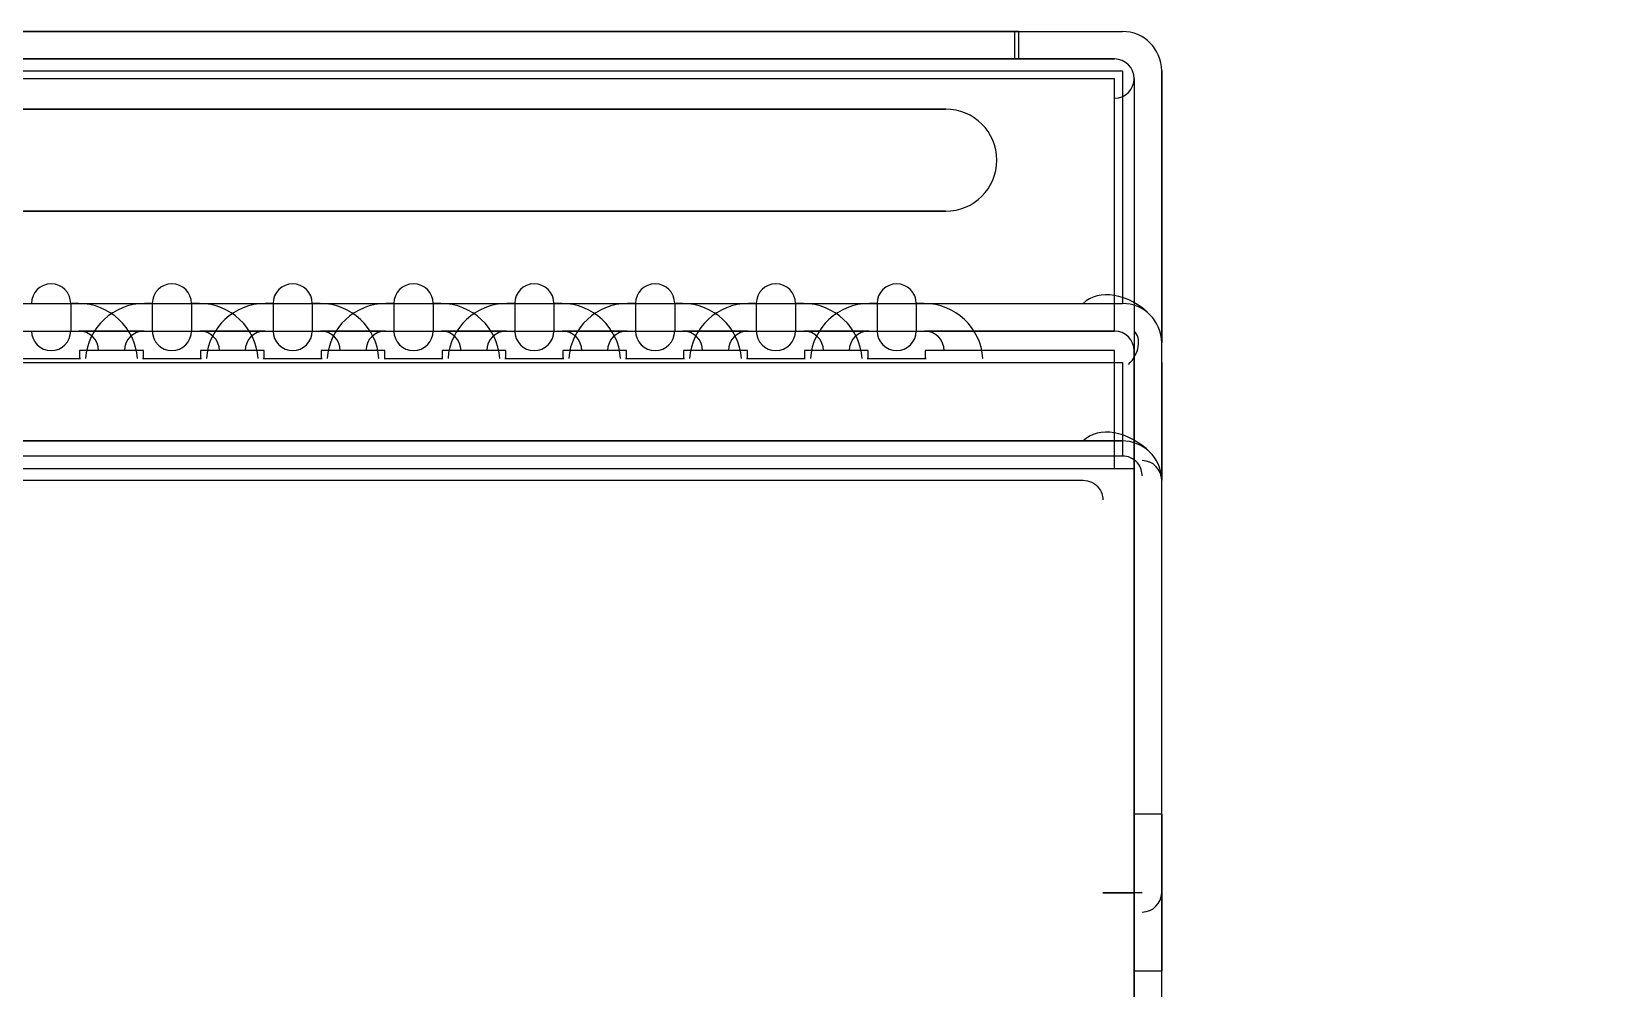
# Model space of a CAD drawing. Header units: millimetres. Extents: x -76 to 76, y -44 to 44.
# Drawn here: x -4.1 to 76.1, y -4.9 to 43.9 of the extents above; entities that cross this region are included whole.
import ezdxf

# ---------------------------------------------------------------- set-up
doc = ezdxf.new("R2010")
doc.units = ezdxf.units.MM
doc.layers.add('Body', color=7, linetype='CONTINUOUS')

msp = doc.modelspace()

# ---------------------------------------------------------------- linework, layer by layer
at = {"layer": 'Body'}
for p, q in [((-51.5, 43.85, 14.54), (51.5, 43.85, 14.54)), ((-51.5, 43.85, 14.54), (51.5, 43.85, 14.54)), ((46.026, 43.85, 11.598), (-45.824, 43.85, 11.598)), ((46.026, 43.85, 11.598), (-45.824, 43.85, 11.598)), ((46.229, 43.85), (46.026, 43.85, 11.598)), ((46.026, 42.45, 11.598), (46.026, 43.85, 11.598)), ((46.229, 43.85), (46.026, 43.85, 11.598)), ((46.026, 42.45, 11.598), (46.026, 43.85, 11.598)), ((46.229, 43.85), (51.5, 43.85)), ((46.229, 42.45), (46.229, 43.85)), ((46.229, 43.85), (51.5, 43.85)), ((46.229, 42.45), (46.229, 43.85)), ((51.5, 43.85), (51.5, 43.85, 14.54)), ((51.5, 43.85), (51.5, 43.85, 14.54)), ((-51.5, 41.85, 16.54), (51.5, 41.85, 16.54)), ((-51.5, 41.85, 16.54), (51.5, 41.85, 16.54)), ((-51.1, 42.45, 14.14), (51.1, 42.45, 14.14)), ((-51.1, 42.45, 14.14), (51.1, 42.45, 14.14)), ((46.026, 42.45, 11.598), (-45.824, 42.45, 11.598)), ((46.026, 42.45, 11.598), (-45.824, 42.45, 11.598)), ((46.229, 42.45), (46.026, 42.45, 11.598)), ((46.229, 42.45), (46.026, 42.45, 11.598)), ((51.1, 42.45), (46.229, 42.45)), ((51.1, 42.45), (46.229, 42.45)), ((51.1, 42.45, 14.14), (51.1, 42.45)), ((51.1, 42.45, 14.14), (51.1, 42.45)), ((51.5, 41.85, 16.54), (51.5, 30, 16.54)), ((51.5, 41.85, 16.54), (51.5, 30, 16.54)), ((53.5, -41.85), (53.5, 41.85)), ((53.5, -41.85), (53.5, 41.85)), ((53.5, 41.85, 14.54), (53.5, 28, 14.54)), ((53.5, 41.85), (53.5, 41.85, 14.54)), ((53.5, 41.85), (53.5, 41.85, 14.54)), ((53.5, 41.85, 14.54), (53.5, 28, 14.54)), ((-51.1, 41.45, 15.14), (51.1, 41.45, 15.14)), ((-51.1, 41.45, 15.14), (51.1, 41.45, 15.14)), ((51.1, 28.6, 15.14), (51.1, 41.45, 15.14)), ((51.1, 28.6, 15.14), (51.1, 41.45, 15.14)), ((52.1, 41.45, 14.14), (52.1, 27.6, 14.14)), ((52.1, 41.45, 14.14), (52.1, 27.6, 14.14)), ((52.1, 41.45), (52.1, -41.45)), ((52.1, 41.45, 14.14), (52.1, 41.45)), ((52.1, 41.45), (52.1, -41.45)), ((52.1, 41.45, 14.14), (52.1, 41.45)), ((42.5, 39.9, 15.14), (-42.5, 39.9, 15.14)), ((-42.5, 39.9, 16.54), (42.5, 39.9, 16.54)), ((42.5, 39.9, 15.14), (-42.5, 39.9, 15.14)), ((-42.5, 39.9, 16.54), (42.5, 39.9, 16.54)), ((42.5, 39.9, 16.54), (42.5, 39.9, 15.14)), ((42.5, 39.9, 16.54), (42.5, 39.9, 15.14)), ((42.5, 34.7, 15.14), (-42.5, 34.7, 15.14)), ((-42.5, 34.7, 16.54), (42.5, 34.7, 16.54)), ((42.5, 34.7, 15.14), (-42.5, 34.7, 15.14)), ((-42.5, 34.7, 16.54), (42.5, 34.7, 16.54)), ((42.5, 34.7, 16.54), (42.5, 34.7, 15.14)), ((42.5, 34.7, 16.54), (42.5, 34.7, 15.14)), ((-51.5, 30, 16.54), (51.5, 30, 16.54)), ((-51.5, 30, 16.54), (51.5, 30, 16.54)), ((-2.077, 30, 20.507), (-2.077, 28.6, 20.507)), ((-1.677, 30, 32.54), (-2.077, 30, 20.507)), ((-2.077, 30, 20.507), (-2.077, 28.6, 20.507)), ((-1.677, 30, 32.54), (-2.077, 30, 20.507)), ((-1.677, 30, 32.54), (1.677, 30, 32.54)), ((-1.677, 30, 32.54), (1.677, 30, 32.54)), ((2.077, 30, 20.507), (1.677, 30, 32.54)), ((2.077, 30, 20.507), (1.677, 30, 32.54)), ((2.077, 30, 20.507), (2.077, 28.6, 20.507)), ((2.077, 30, 20.507), (2.077, 28.6, 20.507)), ((4.076, 30, 20.507), (4.076, 28.6, 20.507)), ((4.477, 30, 32.54), (4.076, 30, 20.507)), ((4.076, 30, 20.507), (4.076, 28.6, 20.507)), ((4.477, 30, 32.54), (4.076, 30, 20.507)), ((4.477, 30, 32.54), (7.831, 30, 32.54)), ((4.477, 30, 32.54), (7.831, 30, 32.54)), ((8.231, 30, 20.507), (7.831, 30, 32.54)), ((8.231, 30, 20.507), (7.831, 30, 32.54)), ((8.231, 30, 20.507), (8.231, 28.6, 20.507)), ((8.231, 30, 20.507), (8.231, 28.6, 20.507)), ((10.23, 30, 20.507), (10.23, 28.6, 20.507)), ((10.631, 30, 32.54), (10.23, 30, 20.507)), ((10.23, 30, 20.507), (10.23, 28.6, 20.507)), ((10.631, 30, 32.54), (10.23, 30, 20.507)), ((10.631, 30, 32.54), (13.985, 30, 32.54)), ((10.631, 30, 32.54), (13.985, 30, 32.54)), ((14.385, 30, 20.507), (13.985, 30, 32.54)), ((14.385, 30, 20.507), (13.985, 30, 32.54)), ((14.385, 30, 20.507), (14.385, 28.6, 20.507)), ((14.385, 30, 20.507), (14.385, 28.6, 20.507)), ((16.384, 30, 20.507), (16.384, 28.6, 20.507)), ((16.785, 30, 32.54), (16.384, 30, 20.507)), ((16.384, 30, 20.507), (16.384, 28.6, 20.507)), ((16.785, 30, 32.54), (16.384, 30, 20.507)), ((16.785, 30, 32.54), (20.138, 30, 32.54)), ((16.785, 30, 32.54), (20.138, 30, 32.54)), ((20.539, 30, 20.507), (20.138, 30, 32.54)), ((20.539, 30, 20.507), (20.138, 30, 32.54)), ((20.539, 30, 20.507), (20.539, 28.6, 20.507)), ((20.539, 30, 20.507), (20.539, 28.6, 20.507)), ((22.538, 30, 20.507), (22.538, 28.6, 20.507)), ((22.939, 30, 32.54), (22.538, 30, 20.507)), ((22.538, 30, 20.507), (22.538, 28.6, 20.507)), ((22.939, 30, 32.54), (22.538, 30, 20.507)), ((22.939, 30, 32.54), (26.292, 30, 32.54)), ((22.939, 30, 32.54), (26.292, 30, 32.54)), ((26.693, 30, 20.507), (26.292, 30, 32.54)), ((26.693, 30, 20.507), (26.292, 30, 32.54)), ((26.693, 30, 20.507), (26.693, 28.6, 20.507)), ((26.693, 30, 20.507), (26.693, 28.6, 20.507)), ((28.692, 30, 20.507), (28.692, 28.6, 20.507)), ((29.092, 30, 32.54), (28.692, 30, 20.507)), ((28.692, 30, 20.507), (28.692, 28.6, 20.507)), ((29.092, 30, 32.54), (28.692, 30, 20.507)), ((29.092, 30, 32.54), (32.446, 30, 32.54)), ((29.092, 30, 32.54), (32.446, 30, 32.54)), ((32.847, 30, 20.507), (32.446, 30, 32.54)), ((32.847, 30, 20.507), (32.446, 30, 32.54)), ((32.847, 30, 20.507), (32.847, 28.6, 20.507)), ((32.847, 30, 20.507), (32.847, 28.6, 20.507)), ((34.846, 30, 20.507), (34.846, 28.6, 20.507)), ((35.246, 30, 32.54), (34.846, 30, 20.507)), ((34.846, 30, 20.507), (34.846, 28.6, 20.507)), ((35.246, 30, 32.54), (34.846, 30, 20.507)), ((35.246, 30, 32.54), (38.6, 30, 32.54)), ((35.246, 30, 32.54), (38.6, 30, 32.54)), ((39.001, 30, 20.507), (38.6, 30, 32.54)), ((39.001, 30, 20.507), (38.6, 30, 32.54)), ((39.001, 30, 20.507), (39.001, 28.6, 20.507)), ((39.001, 30, 20.507), (39.001, 28.6, 20.507)), ((40.999, 30, 20.507), (40.999, 28.6, 20.507)), ((41.4, 30, 32.54), (40.999, 30, 20.507)), ((40.999, 30, 20.507), (40.999, 28.6, 20.507)), ((41.4, 30, 32.54), (40.999, 30, 20.507)), ((41.4, 30, 32.54), (51.5, 30, 32.54)), ((41.4, 30, 32.54), (51.5, 30, 32.54)), ((51.5, 30, 16.54), (51.5, 30, 32.54)), ((51.5, 30, 16.54), (51.5, 30, 32.54)), ((-51.1, 28.6, 15.14), (51.1, 28.6, 15.14)), ((-51.1, 28.6, 15.14), (51.1, 28.6, 15.14)), ((-2.077, 28.6, 20.507), (-1.657, 28.6, 33.14)), ((-2.077, 28.6, 20.507), (-1.657, 28.6, 33.14)), ((1.657, 28.6, 33.14), (-1.657, 28.6, 33.14)), ((1.657, 28.6, 33.14), (-1.657, 28.6, 33.14)), ((1.657, 28.6, 33.14), (2.077, 28.6, 20.507)), ((1.657, 28.6, 33.14), (2.077, 28.6, 20.507)), ((4.076, 28.6, 20.507), (4.497, 28.6, 33.14)), ((4.076, 28.6, 20.507), (4.497, 28.6, 33.14)), ((7.811, 28.6, 33.14), (4.497, 28.6, 33.14)), ((7.811, 28.6, 33.14), (4.497, 28.6, 33.14)), ((7.811, 28.6, 33.14), (8.231, 28.6, 20.507)), ((7.811, 28.6, 33.14), (8.231, 28.6, 20.507)), ((10.23, 28.6, 20.507), (10.651, 28.6, 33.14)), ((10.23, 28.6, 20.507), (10.651, 28.6, 33.14)), ((13.965, 28.6, 33.14), (10.651, 28.6, 33.14)), ((13.965, 28.6, 33.14), (10.651, 28.6, 33.14)), ((13.965, 28.6, 33.14), (14.385, 28.6, 20.507)), ((13.965, 28.6, 33.14), (14.385, 28.6, 20.507)), ((16.384, 28.6, 20.507), (16.805, 28.6, 33.14)), ((16.384, 28.6, 20.507), (16.805, 28.6, 33.14)), ((20.118, 28.6, 33.14), (16.805, 28.6, 33.14)), ((20.118, 28.6, 33.14), (16.805, 28.6, 33.14)), ((20.118, 28.6, 33.14), (20.539, 28.6, 20.507)), ((20.118, 28.6, 33.14), (20.539, 28.6, 20.507)), ((22.538, 28.6, 20.507), (22.959, 28.6, 33.14)), ((22.538, 28.6, 20.507), (22.959, 28.6, 33.14)), ((26.272, 28.6, 33.14), (22.959, 28.6, 33.14)), ((26.272, 28.6, 33.14), (22.959, 28.6, 33.14)), ((26.272, 28.6, 33.14), (26.693, 28.6, 20.507)), ((26.272, 28.6, 33.14), (26.693, 28.6, 20.507)), ((28.692, 28.6, 20.507), (29.112, 28.6, 33.14)), ((28.692, 28.6, 20.507), (29.112, 28.6, 33.14)), ((32.426, 28.6, 33.14), (29.112, 28.6, 33.14)), ((32.426, 28.6, 33.14), (29.112, 28.6, 33.14)), ((32.426, 28.6, 33.14), (32.847, 28.6, 20.507)), ((32.426, 28.6, 33.14), (32.847, 28.6, 20.507)), ((34.846, 28.6, 20.507), (35.266, 28.6, 33.14)), ((34.846, 28.6, 20.507), (35.266, 28.6, 33.14)), ((38.58, 28.6, 33.14), (35.266, 28.6, 33.14)), ((38.58, 28.6, 33.14), (35.266, 28.6, 33.14)), ((38.58, 28.6, 33.14), (39.001, 28.6, 20.507)), ((38.58, 28.6, 33.14), (39.001, 28.6, 20.507)), ((40.999, 28.6, 20.507), (41.42, 28.6, 33.14)), ((40.999, 28.6, 20.507), (41.42, 28.6, 33.14)), ((51.1, 28.6, 33.14), (41.42, 28.6, 33.14)), ((51.1, 28.6, 33.14), (41.42, 28.6, 33.14)), ((51.1, 28.6, 33.14), (51.1, 28.6, 15.14)), ((51.1, 28.6, 33.14), (51.1, 28.6, 15.14)), ((-1.624, 27.6, 34.14), (-1.624, 27.2, 34.14)), ((1.624, 27.6, 34.14), (-1.624, 27.6, 34.14)), ((1.624, 27.6, 34.14), (-1.624, 27.6, 34.14)), ((-1.624, 27.6, 34.14), (-1.624, 27.2, 34.14)), ((1.624, 27.2, 34.14), (1.624, 27.6, 34.14)), ((1.624, 27.2, 34.14), (1.624, 27.6, 34.14)), ((4.53, 27.6, 34.14), (4.53, 27.2, 34.14)), ((7.777, 27.6, 34.14), (4.53, 27.6, 34.14)), ((7.777, 27.6, 34.14), (4.53, 27.6, 34.14)), ((4.53, 27.6, 34.14), (4.53, 27.2, 34.14)), ((7.777, 27.2, 34.14), (7.777, 27.6, 34.14)), ((7.777, 27.2, 34.14), (7.777, 27.6, 34.14)), ((10.684, 27.6, 34.14), (10.684, 27.2, 34.14)), ((13.931, 27.6, 34.14), (10.684, 27.6, 34.14)), ((13.931, 27.6, 34.14), (10.684, 27.6, 34.14)), ((10.684, 27.6, 34.14), (10.684, 27.2, 34.14)), ((13.931, 27.2, 34.14), (13.931, 27.6, 34.14)), ((13.931, 27.2, 34.14), (13.931, 27.6, 34.14)), ((16.838, 27.6, 34.14), (16.838, 27.2, 34.14)), ((20.085, 27.6, 34.14), (16.838, 27.6, 34.14)), ((20.085, 27.6, 34.14), (16.838, 27.6, 34.14)), ((16.838, 27.6, 34.14), (16.838, 27.2, 34.14)), ((20.085, 27.2, 34.14), (20.085, 27.6, 34.14)), ((20.085, 27.2, 34.14), (20.085, 27.6, 34.14)), ((22.992, 27.6, 34.14), (22.992, 27.2, 34.14)), ((26.239, 27.6, 34.14), (22.992, 27.6, 34.14)), ((26.239, 27.6, 34.14), (22.992, 27.6, 34.14)), ((22.992, 27.6, 34.14), (22.992, 27.2, 34.14)), ((26.239, 27.2, 34.14), (26.239, 27.6, 34.14)), ((26.239, 27.2, 34.14), (26.239, 27.6, 34.14)), ((29.146, 27.6, 34.14), (29.146, 27.2, 34.14)), ((32.393, 27.6, 34.14), (29.146, 27.6, 34.14)), ((32.393, 27.6, 34.14), (29.146, 27.6, 34.14)), ((29.146, 27.6, 34.14), (29.146, 27.2, 34.14)), ((32.393, 27.2, 34.14), (32.393, 27.6, 34.14)), ((32.393, 27.2, 34.14), (32.393, 27.6, 34.14)), ((35.3, 27.6, 34.14), (35.3, 27.2, 34.14)), ((38.547, 27.6, 34.14), (35.3, 27.6, 34.14)), ((38.547, 27.6, 34.14), (35.3, 27.6, 34.14)), ((35.3, 27.6, 34.14), (35.3, 27.2, 34.14)), ((38.547, 27.2, 34.14), (38.547, 27.6, 34.14)), ((38.547, 27.2, 34.14), (38.547, 27.6, 34.14)), ((41.453, 27.6, 34.14), (41.453, 27.2, 34.14)), ((51.1, 27.6, 34.14), (41.453, 27.6, 34.14)), ((51.1, 27.6, 34.14), (41.453, 27.6, 34.14)), ((41.453, 27.6, 34.14), (41.453, 27.2, 34.14)), ((51.1, 21.6, 34.14), (51.1, 27.6, 34.14)), ((51.1, 21.6, 34.14), (51.1, 27.6, 34.14)), ((52.1, 27.6, 33.14), (52.1, 27.6, 14.14)), ((52.1, 21.6, 33.14), (52.1, 27.6, 33.14)), ((52.1, 27.6, 33.14), (52.1, 27.6, 14.14)), ((52.1, 21.6, 33.14), (52.1, 27.6, 33.14)), ((53.5, 28, 14.54), (53.5, 28, 32.54)), ((53.5, 28, 14.54), (53.5, 28, 32.54)), ((-51.5, 27, 35.54), (51.5, 27, 35.54)), ((-51.5, 27, 35.54), (51.5, 27, 35.54)), ((-4.577, 27.2, 35.533), (-1.577, 27.2, 35.533)), ((-4.577, 27.2, 35.533), (-1.577, 27.2, 35.533)), ((-4.53, 27.2, 34.14), (-1.624, 27.2, 34.14)), ((-4.53, 27.2, 34.14), (-1.624, 27.2, 34.14)), ((-1.577, 27.2, 35.533), (-1.624, 27.2, 34.14)), ((-1.577, 27.2, 35.533), (-1.624, 27.2, 34.14)), ((1.624, 27.2, 34.14), (1.577, 27.2, 35.533)), ((1.577, 27.2, 35.533), (4.577, 27.2, 35.533)), ((1.624, 27.2, 34.14), (1.577, 27.2, 35.533)), ((1.577, 27.2, 35.533), (4.577, 27.2, 35.533)), ((1.624, 27.2, 34.14), (4.53, 27.2, 34.14)), ((1.624, 27.2, 34.14), (4.53, 27.2, 34.14)), ((4.577, 27.2, 35.533), (4.53, 27.2, 34.14)), ((4.577, 27.2, 35.533), (4.53, 27.2, 34.14)), ((7.777, 27.2, 34.14), (7.731, 27.2, 35.533)), ((7.731, 27.2, 35.533), (10.731, 27.2, 35.533)), ((7.777, 27.2, 34.14), (7.731, 27.2, 35.533)), ((7.731, 27.2, 35.533), (10.731, 27.2, 35.533)), ((7.777, 27.2, 34.14), (10.684, 27.2, 34.14)), ((7.777, 27.2, 34.14), (10.684, 27.2, 34.14)), ((10.731, 27.2, 35.533), (10.684, 27.2, 34.14)), ((10.731, 27.2, 35.533), (10.684, 27.2, 34.14)), ((13.931, 27.2, 34.14), (13.885, 27.2, 35.533)), ((13.885, 27.2, 35.533), (16.884, 27.2, 35.533)), ((13.931, 27.2, 34.14), (13.885, 27.2, 35.533)), ((13.885, 27.2, 35.533), (16.884, 27.2, 35.533)), ((13.931, 27.2, 34.14), (16.838, 27.2, 34.14)), ((13.931, 27.2, 34.14), (16.838, 27.2, 34.14)), ((16.884, 27.2, 35.533), (16.838, 27.2, 34.14)), ((16.884, 27.2, 35.533), (16.838, 27.2, 34.14)), ((20.085, 27.2, 34.14), (20.039, 27.2, 35.533)), ((20.039, 27.2, 35.533), (23.038, 27.2, 35.533)), ((20.085, 27.2, 34.14), (20.039, 27.2, 35.533)), ((20.039, 27.2, 35.533), (23.038, 27.2, 35.533)), ((20.085, 27.2, 34.14), (22.992, 27.2, 34.14)), ((20.085, 27.2, 34.14), (22.992, 27.2, 34.14)), ((23.038, 27.2, 35.533), (22.992, 27.2, 34.14)), ((23.038, 27.2, 35.533), (22.992, 27.2, 34.14)), ((26.239, 27.2, 34.14), (26.193, 27.2, 35.533)), ((26.193, 27.2, 35.533), (29.192, 27.2, 35.533)), ((26.239, 27.2, 34.14), (26.193, 27.2, 35.533)), ((26.193, 27.2, 35.533), (29.192, 27.2, 35.533)), ((26.239, 27.2, 34.14), (29.146, 27.2, 34.14)), ((26.239, 27.2, 34.14), (29.146, 27.2, 34.14)), ((29.192, 27.2, 35.533), (29.146, 27.2, 34.14)), ((29.192, 27.2, 35.533), (29.146, 27.2, 34.14)), ((32.393, 27.2, 34.14), (32.346, 27.2, 35.533)), ((32.346, 27.2, 35.533), (35.346, 27.2, 35.533)), ((32.393, 27.2, 34.14), (32.346, 27.2, 35.533)), ((32.346, 27.2, 35.533), (35.346, 27.2, 35.533)), ((32.393, 27.2, 34.14), (35.3, 27.2, 34.14)), ((32.393, 27.2, 34.14), (35.3, 27.2, 34.14)), ((35.346, 27.2, 35.533), (35.3, 27.2, 34.14)), ((35.346, 27.2, 35.533), (35.3, 27.2, 34.14)), ((38.547, 27.2, 34.14), (38.5, 27.2, 35.533)), ((38.5, 27.2, 35.533), (41.5, 27.2, 35.533)), ((38.547, 27.2, 34.14), (38.5, 27.2, 35.533)), ((38.5, 27.2, 35.533), (41.5, 27.2, 35.533)), ((38.547, 27.2, 34.14), (41.453, 27.2, 34.14)), ((38.547, 27.2, 34.14), (41.453, 27.2, 34.14)), ((41.5, 27.2, 35.533), (41.453, 27.2, 34.14)), ((41.5, 27.2, 35.533), (41.453, 27.2, 34.14)), ((51.5, 27, 35.54), (51.5, 23, 35.54)), ((51.5, 27, 35.54), (51.5, 23, 35.54)), ((53.5, 27, 33.54), (53.5, 21, 33.54)), ((53.5, 27, 33.54), (53.5, 21, 33.54)), ((-51.5, 23, 35.54), (51.5, 23, 35.54)), ((51.5, 23, 46.055), (-51.5, 23, 46.055)), ((-51.5, 23, 35.54), (51.5, 23, 35.54)), ((51.5, 23, 46.055), (-51.5, 23, 46.055)), ((51.5, 23, 35.54), (51.5, 23, 46.055)), ((51.5, 23, 35.54), (51.5, 23, 46.055)), ((51.5, 22.234, 47.027), (-51.5, 22.234, 47.027)), ((51.5, 22.234, 47.027), (-51.5, 22.234, 47.027)), ((-52.1, 21.6, 43.14), (52.1, 21.6, 43.14)), ((-52.1, 21.6, 43.14), (52.1, 21.6, 43.14)), ((-52.1, 21.6, 45.739), (52.1, 21.6, 45.739)), ((-52.1, 21.6, 45.739), (52.1, 21.6, 45.739)), ((-52.1, 21.6, 44.54), (52.1, 21.6, 44.54)), ((-52.1, 21.6, 44.54), (52.1, 21.6, 44.54)), ((-51.1, 21.6, 34.14), (51.1, 21.6, 34.14)), ((-51.1, 21.6, 34.14), (51.1, 21.6, 34.14)), ((-49.5, 21, 47.316), (49.5, 21, 47.316)), ((-49.5, 21, 45.88), (49.5, 21, 45.88)), ((-49.5, 21, 47.316), (49.5, 21, 47.316)), ((-49.5, 21, 45.88), (49.5, 21, 45.88)), ((49.5, 21, 45.88), (49.5, 21, 47.316)), ((49.5, 21, 45.88), (49.5, 21, 47.316)), ((52.1, -21.6, 43.14), (52.1, 21.6, 43.14)), ((52.1, 21.6, 43.14), (52.1, 21.6, 33.14)), ((52.1, -21.6, 43.14), (52.1, 21.6, 43.14)), ((52.1, 21.6, 43.14), (52.1, 21.6, 33.14)), ((52.1, 21.6, 45.739), (52.1, 21.6, 44.54)), ((52.1, -21.6, 44.54), (52.1, 21.6, 44.54)), ((52.1, 21.6, 45.739), (52.1, 21.6, 44.54)), ((52.1, -21.6, 44.54), (52.1, 21.6, 44.54)), ((53.5, 21, 33.54), (53.5, 21, 46.29)), ((53.5, 21, 33.54), (53.5, 21, 46.29)), ((50.5, 20, 46.105), (50.5, 20, 47.538)), ((50.5, 20, 46.105), (50.5, 20, 47.538)), ((52.1, 4, 4), (52.1, 4, 7)), ((52.1, 4, 7), (52.1, -4, 7)), ((52.1, -4, 4), (52.1, 4, 4)), ((53.5, 4, 7), (52.1, 4, 7)), ((52.1, 4, 4), (52.1, 4, 7)), ((53.5, 4, 4), (52.1, 4, 4)), ((52.1, 4, 7), (52.1, -4, 7)), ((53.5, 4, 7), (52.1, 4, 7)), ((53.5, 4, 4), (52.1, 4, 4)), ((52.1, -4, 4), (52.1, 4, 4)), ((53.5, 4, 4), (53.5, 4, 7)), ((53.5, 4, 7), (53.5, -4, 7)), ((53.5, -4, 4), (53.5, 4, 4)), ((53.5, 4, 4), (53.5, 4, 7)), ((53.5, 4, 7), (53.5, -4, 7)), ((53.5, -4, 4), (53.5, 4, 4)), ((52.5, 0, 49.84), (50.5, 0, 49.84)), ((52.5, 0, 49.84), (50.5, 0, 49.84)), ((52.1, -0.022, 48.44), (50.5, -0.022, 48.44)), ((52.1, -0.022, 48.44), (50.5, -0.022, 48.44)), ((52.1, -4, 7), (52.1, -4, 4)), ((53.5, -4, 7), (52.1, -4, 7)), ((53.5, -4, 4), (52.1, -4, 4)), ((52.1, -4, 7), (52.1, -4, 4)), ((53.5, -4, 7), (52.1, -4, 7)), ((53.5, -4, 4), (52.1, -4, 4)), ((53.5, -4, 7), (53.5, -4, 4)), ((53.5, -4, 7), (53.5, -4, 4))]:
    msp.add_line(p, q, dxfattribs=at)
for centre, radius, start, end in [((51.5, 41.85, 14.54), 2, 90, 90), ((51.5, 41.85, 14.54), 2, 90, 90), ((51.5, 41.85), 2, 0, 90), ((51.5, 41.85), 2, 0, 90), ((51.5, 41.85, 14.54), 2, 0, 90), ((51.5, 41.85, 14.54), 2, 0, 90), ((51.5, 41.85, 14.54), 2, 0, 90), ((51.5, 41.85, 14.54), 2, 0, 90), ((51.1, 41.45, 14.14), 1, 0, 90), ((51.1, 41.45), 1, 0, 90), ((51.1, 41.45, 14.14), 1, 0, 90), ((51.1, 41.45), 1, 0, 90), ((51.1, 41.45, 14.14), 1, -90, 0), ((51.1, 41.45, 14.14), 0, 90, -90), ((51.1, 41.45, 14.14), 1, -90, 0), ((51.1, 41.45, 14.14), 0, 90, -90), ((42.5, 37.3, 15.14), 2.6, -90, 90), ((42.5, 37.3, 16.54), 2.6, -90, 90), ((42.5, 37.3, 15.14), 2.6, -90, 90), ((42.5, 37.3, 16.54), 2.6, -90, 90), ((-3.077, 30, 20.54), 0.999, 0, 180), ((-3.077, 30, 20.54), 0.999, 0, 180), ((3.077, 30, 20.54), 0.999, 0, 180), ((3.077, 30, 20.54), 0.999, 0, 180), ((9.231, 30, 20.54), 0.999, 0, 180), ((9.231, 30, 20.54), 0.999, 0, 180), ((15.385, 30, 20.54), 0.999, 0, 180), ((15.385, 30, 20.54), 0.999, 0, 180), ((21.538, 30, 20.54), 0.999, 0, 180), ((21.538, 30, 20.54), 0.999, 0, 180), ((27.692, 30, 20.54), 0.999, 0, 180), ((27.692, 30, 20.54), 0.999, 0, 180), ((33.846, 30, 20.54), 0.999, 0, 180), ((33.846, 30, 20.54), 0.999, 0, 180), ((40, 30, 20.54), 0.999, 0, 180), ((40, 30, 20.54), 0.999, 0, 180), ((51.5, 27, 32.54), 3, 90, 90), ((51.5, 27, 32.54), 3, 90, 90), ((51.5, 28, 32.54), 2, 0, 90), ((51.5, 28, 32.54), 2, 0, 90), ((-3.077, 28.6, 20.54), 0.999, 180, 0), ((-3.077, 28.6, 20.54), 0.999, 180, 0), ((3.077, 28.6, 20.54), 0.999, 180, 0), ((3.077, 28.6, 20.54), 0.999, 180, 0), ((9.231, 28.6, 20.54), 0.999, 180, 0), ((9.231, 28.6, 20.54), 0.999, 180, 0), ((15.385, 28.6, 20.54), 0.999, 180, 0), ((15.385, 28.6, 20.54), 0.999, 180, 0), ((21.538, 28.6, 20.54), 0.999, 180, 0), ((21.538, 28.6, 20.54), 0.999, 180, 0), ((27.692, 28.6, 20.54), 0.999, 180, 0), ((27.692, 28.6, 20.54), 0.999, 180, 0), ((33.846, 28.6, 20.54), 0.999, 180, 0), ((33.846, 28.6, 20.54), 0.999, 180, 0), ((40, 28.6, 20.54), 0.999, 180, 0), ((40, 28.6, 20.54), 0.999, 180, 0), ((51.1, 27.6, 33.14), 1, 0, 0), ((51.1, 27.6, 33.14), 1, 0, 0), ((51.1, 27.6, 33.14), 1, 0, 90), ((51.1, 27.6, 33.14), 1, 0, 90), ((51.1, 27.6, 33.14), 0, 90, 90), ((51.1, 27.6, 33.14), 0, 90, 90), ((53.5, 27, 32.54), 1, 90, 90), ((53.5, 27, 32.54), 1, 90, 90), ((51.5, 27, 33.54), 0, 0, 90), ((51.5, 27, 33.54), 0, 0, 90), ((52.5, 1.611, -52.177), 22.835, -90, -90), ((52.5, 1.611, -52.177), 22.835, -90, -90), ((53.5, 1.611, -52.177), 22.611, -90, -90), ((53.5, 1.611, -52.177), 22.611, -90, -90), ((51.1, 21.6, 33.14), 1, 0, 0), ((51.1, 21.6, 33.14), 1, 0, 0), ((52.5, 21, 46.29), 1, 0, 90), ((52.5, 21, 46.29), 1, 0, 90), ((52.1, -1.611, -52.177), 23.211, 90, 90), ((52.1, -1.611, -52.177), 23.211, 90, 90), ((50.5, -1.611, -52.177), 21.611, 90, 90), ((50.5, -1.611, -52.177), 21.611, 90, 90), ((50.5, -1.611, -52.177), 21.611, 90, 90), ((50.5, -1.611, -52.177), 21.611, 90, 90), ((50.5, 1.611, -52.177), 1.611, -90, -90), ((50.5, 1.611, -52.177), 1.611, -90, -90), ((50.5, 1.611, -52.177), 1.589, -90, -90), ((50.5, 1.611, -52.177), 1.589, -90, -90), ((52.1, 1.611, -52.177), 1.589, -90, -90), ((52.1, 1.611, -52.177), 1.589, -90, -90), ((52.5, -1.611, -52.177), 1.611, 90, 90), ((52.5, -1.611, -52.177), 1.611, 90, 90), ((52.5, 0.016, 48.84), 1, -90, 0), ((52.5, 0.016, 48.84), 1, -90, 0), ((53.5, -1.611, -52.177), 1.595, 90, 90), ((53.5, -1.611, -52.177), 1.595, 90, 90)]:
    msp.add_arc(centre, radius, start, end, dxfattribs=at)
for centre, major_axis, ratio, start_param, end_param in [((51.5, 28, 14.54), (2, -2), 0.707107, -4.712389, -3.141593), ((51.5, 28, 14.54), (2, -2), 0.707107, -4.712389, -3.141593), ((-1.677, 27, 32.54), (3.002, 0), 0.999446, 0.066716, 1.570796), ((-1.677, 27, 32.54), (3.002, 0), 0.999446, 0.066716, 1.570796), ((1.677, 27, 32.54), (3.002, 0), 0.999446, 1.570796, 3.074877), ((1.677, 27, 32.54), (3.002, 0), 0.999446, 1.570796, 3.074877), ((4.477, 27, 32.54), (3.002, 0), 0.999446, 0.066716, 1.570796), ((4.477, 27, 32.54), (3.002, 0), 0.999446, 0.066716, 1.570796), ((7.831, 27, 32.54), (3.002, 0), 0.999446, 1.570796, 3.074877), ((7.831, 27, 32.54), (3.002, 0), 0.999446, 1.570796, 3.074877), ((10.631, 27, 32.54), (3.002, 0), 0.999446, 0.066716, 1.570796), ((10.631, 27, 32.54), (3.002, 0), 0.999446, 0.066716, 1.570796), ((13.985, 27, 32.54), (3.002, 0), 0.999446, 1.570796, 3.074877), ((13.985, 27, 32.54), (3.002, 0), 0.999446, 1.570796, 3.074877), ((16.785, 27, 32.54), (3.002, 0), 0.999446, 0.066716, 1.570796), ((16.785, 27, 32.54), (3.002, 0), 0.999446, 0.066716, 1.570796), ((20.138, 27, 32.54), (3.002, 0), 0.999446, 1.570796, 3.074877), ((20.138, 27, 32.54), (3.002, 0), 0.999446, 1.570796, 3.074877), ((22.939, 27, 32.54), (3.002, 0), 0.999446, 0.066716, 1.570796), ((22.939, 27, 32.54), (3.002, 0), 0.999446, 0.066716, 1.570796), ((26.292, 27, 32.54), (3.002, 0), 0.999446, 1.570796, 3.074877), ((26.292, 27, 32.54), (3.002, 0), 0.999446, 1.570796, 3.074877), ((29.092, 27, 32.54), (3.002, 0), 0.999446, 0.066716, 1.570796), ((29.092, 27, 32.54), (3.002, 0), 0.999446, 0.066716, 1.570796), ((32.446, 27, 32.54), (3.002, 0), 0.999446, 1.570796, 3.074877), ((32.446, 27, 32.54), (3.002, 0), 0.999446, 1.570796, 3.074877), ((35.246, 27, 32.54), (3.002, 0), 0.999446, 0.066716, 1.570796), ((35.246, 27, 32.54), (3.002, 0), 0.999446, 0.066716, 1.570796), ((38.6, 27, 32.54), (3.002, 0), 0.999446, 1.570796, 3.074877), ((38.6, 27, 32.54), (3.002, 0), 0.999446, 1.570796, 3.074877), ((41.4, 27, 32.54), (3.002, 0), 0.999446, 0.066716, 1.570796), ((41.4, 27, 32.54), (3.002, 0), 0.999446, 0.066716, 1.570796), ((-1.657, 27.6, 33.14), (-1.001, 0), 0.999446, 3.141593, 4.712389), ((-1.657, 27.6, 33.14), (-1.001, 0), 0.999446, 3.141593, 4.712389), ((1.657, 27.6, 33.14), (-1.001, 0), 0.999446, 4.712389, 0), ((1.657, 27.6, 33.14), (-1.001, 0), 0.999446, 4.712389, 0), ((4.497, 27.6, 33.14), (-1.001, 0), 0.999446, 3.141593, 4.712389), ((4.497, 27.6, 33.14), (-1.001, 0), 0.999446, 3.141593, 4.712389), ((7.811, 27.6, 33.14), (-1.001, 0), 0.999446, 4.712389, 0), ((7.811, 27.6, 33.14), (-1.001, 0), 0.999446, 4.712389, 0), ((10.651, 27.6, 33.14), (-1.001, 0), 0.999446, 3.141593, 4.712389), ((10.651, 27.6, 33.14), (-1.001, 0), 0.999446, 3.141593, 4.712389), ((13.965, 27.6, 33.14), (-1.001, 0), 0.999446, 4.712389, 0), ((13.965, 27.6, 33.14), (-1.001, 0), 0.999446, 4.712389, 0), ((16.805, 27.6, 33.14), (-1.001, 0), 0.999446, 3.141593, 4.712389), ((16.805, 27.6, 33.14), (-1.001, 0), 0.999446, 3.141593, 4.712389), ((20.118, 27.6, 33.14), (-1.001, 0), 0.999446, 4.712389, 0), ((20.118, 27.6, 33.14), (-1.001, 0), 0.999446, 4.712389, 0), ((22.959, 27.6, 33.14), (-1.001, 0), 0.999446, 3.141593, 4.712389), ((22.959, 27.6, 33.14), (-1.001, 0), 0.999446, 3.141593, 4.712389), ((26.272, 27.6, 33.14), (-1.001, 0), 0.999446, 4.712389, 0), ((26.272, 27.6, 33.14), (-1.001, 0), 0.999446, 4.712389, 0), ((29.112, 27.6, 33.14), (-1.001, 0), 0.999446, 3.141593, 4.712389), ((29.112, 27.6, 33.14), (-1.001, 0), 0.999446, 3.141593, 4.712389), ((32.426, 27.6, 33.14), (-1.001, 0), 0.999446, 4.712389, 0), ((32.426, 27.6, 33.14), (-1.001, 0), 0.999446, 4.712389, 0), ((35.266, 27.6, 33.14), (-1.001, 0), 0.999446, 3.141593, 4.712389), ((35.266, 27.6, 33.14), (-1.001, 0), 0.999446, 3.141593, 4.712389), ((38.58, 27.6, 33.14), (-1.001, 0), 0.999446, 4.712389, 0), ((38.58, 27.6, 33.14), (-1.001, 0), 0.999446, 4.712389, 0), ((41.42, 27.6, 33.14), (-1.001, 0), 0.999446, 3.141593, 4.712389), ((41.42, 27.6, 33.14), (-1.001, 0), 0.999446, 3.141593, 4.712389), ((51.1, 27.6, 14.14), (-1, -1), 0.707107, 1.570796, 3.141593), ((51.1, 27.6, 14.14), (-1, -1), 0.707107, 1.570796, 3.141593), ((51.5, 21, 33.54), (2, -2), 0.707107, -4.712389, -3.141593), ((51.5, 21, 33.54), (2, -2), 0.707107, -4.712389, -3.141593)]:
    msp.add_ellipse(centre, major_axis=major_axis, ratio=ratio, start_param=start_param, end_param=end_param, dxfattribs=at)
for points, knots in [([(53.5, 21, 46.29), (53.5, 21.568, 46.225), (53.259, 22.09, 46.164), (52.876, 22.452, 46.121), (52.494, 22.816, 46.078), (51.98, 23.003, 46.054), (51.5, 23, 46.055)], [497.853959, 497.853959, 497.853959, 497.853959, 499.331458, 499.331458, 499.331458, 500.808957, 500.808957, 500.808957, 500.808957]), ([(53.5, 21, 46.29), (53.5, 21.568, 46.225), (53.259, 22.09, 46.164), (52.876, 22.452, 46.121), (52.494, 22.816, 46.078), (51.98, 23.003, 46.054), (51.5, 23, 46.055)], [497.853959, 497.853959, 497.853959, 497.853959, 499.331458, 499.331458, 499.331458, 500.808957, 500.808957, 500.808957, 500.808957]), ([(51.5, 23, 46.055), (51.5, 23.002, 46.261), (51.5, 22.93, 46.492), (51.5, 22.785, 46.674), (51.5, 22.643, 46.857), (51.5, 22.434, 46.981), (51.5, 22.234, 47.027)], [0, 0, 0, 0, 1.477499, 1.477499, 1.477499, 2.954997, 2.954997, 2.954997, 2.954997]), ([(51.5, 23, 46.055), (51.5, 23.002, 46.261), (51.5, 22.93, 46.492), (51.5, 22.785, 46.674), (51.5, 22.643, 46.857), (51.5, 22.434, 46.981), (51.5, 22.234, 47.027)], [0, 0, 0, 0, 1.477499, 1.477499, 1.477499, 2.954997, 2.954997, 2.954997, 2.954997]), ([(52.5, 21.224, 47.265), (52.501, 21.331, 47.24), (52.486, 21.441, 47.215), (52.453, 21.553, 47.188), (52.419, 21.666, 47.162), (52.357, 21.785, 47.134), (52.264, 21.891, 47.109), (52.172, 21.997, 47.084), (52.048, 22.088, 47.062), (51.912, 22.147, 47.048), (51.776, 22.207, 47.034), (51.63, 22.234, 47.027), (51.5, 22.234, 47.027)], [497.853959, 497.853959, 497.853959, 497.853959, 498.592709, 498.592709, 498.592709, 499.331458, 499.331458, 499.331458, 500.070207, 500.070207, 500.070207, 500.808957, 500.808957, 500.808957, 500.808957]), ([(52.5, 21.224, 47.265), (52.501, 21.331, 47.24), (52.486, 21.441, 47.215), (52.453, 21.553, 47.188), (52.419, 21.666, 47.162), (52.357, 21.785, 47.134), (52.264, 21.891, 47.109), (52.172, 21.997, 47.084), (52.048, 22.088, 47.062), (51.912, 22.147, 47.048), (51.776, 22.207, 47.034), (51.63, 22.234, 47.027), (51.5, 22.234, 47.027)], [497.853959, 497.853959, 497.853959, 497.853959, 498.592709, 498.592709, 498.592709, 499.331458, 499.331458, 499.331458, 500.070207, 500.070207, 500.070207, 500.808957, 500.808957, 500.808957, 500.808957]), ([(49.5, 21, 47.316), (49.791, 21, 47.316), (50.089, 20.871, 47.345), (50.29, 20.613, 47.403), (50.419, 20.448, 47.44), (50.501, 20.227, 47.488), (50.5, 20, 47.538)], [0, 0, 0, 0, 0.608139, 0.608139, 0.608139, 1, 1, 1, 1]), ([(49.5, 21, 45.88), (49.791, 21, 45.879), (50.089, 20.871, 45.91), (50.29, 20.613, 45.968), (50.419, 20.448, 46.005), (50.501, 20.227, 46.055), (50.5, 20, 46.105)], [0, 0, 0, 0, 0.608035, 0.608035, 0.608035, 1, 1, 1, 1]), ([(49.5, 21, 47.316), (49.791, 21, 47.316), (50.089, 20.871, 47.345), (50.29, 20.613, 47.403), (50.419, 20.448, 47.44), (50.501, 20.227, 47.488), (50.5, 20, 47.538)], [0, 0, 0, 0, 0.608139, 0.608139, 0.608139, 1, 1, 1, 1]), ([(49.5, 21, 45.88), (49.791, 21, 45.879), (50.089, 20.871, 45.91), (50.29, 20.613, 45.968), (50.419, 20.448, 46.005), (50.501, 20.227, 46.055), (50.5, 20, 46.105)], [0, 0, 0, 0, 0.608035, 0.608035, 0.608035, 1, 1, 1, 1])]:
    msp.add_open_spline(points, degree=3, knots=knots, dxfattribs=at)

doc.saveas('drawing.dxf')
